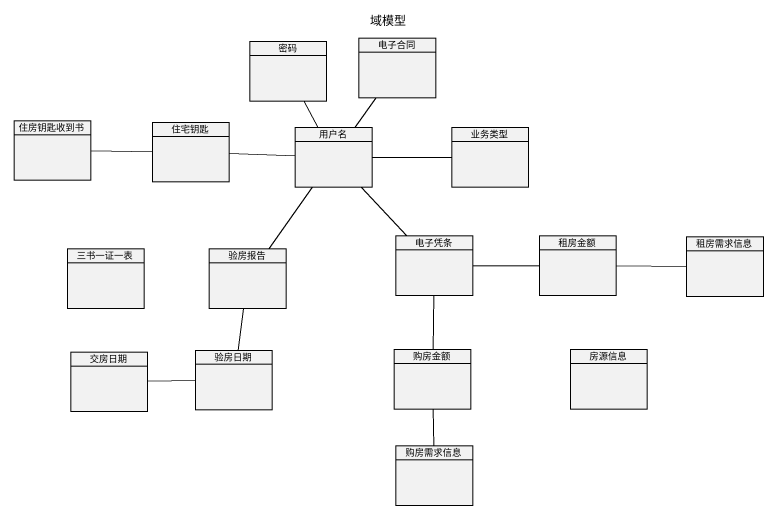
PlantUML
@startuml
title 域模型
hide circle
hide empty members
class 密码
class 电子合同
class 住房钥匙收到书
class 住宅钥匙
class 用户名
class 业务类型
class 三书一证一表
class 验房报告
class 电子凭条
class 租房金额
class 租房需求信息
class 交房日期
class 验房日期
class 购房金额
class 房源信息
class 购房需求信息
电子合同 -- 用户名
住房钥匙收到书 -right- 住宅钥匙
住宅钥匙 -right- 用户名
用户名 -up- 密码
用户名 -right- 业务类型
用户名 -- 电子凭条
验房报告 -up- 用户名
电子凭条 -right- 租房金额
电子凭条 -- 购房金额
租房金额 -right- 租房需求信息
交房日期 -right- 验房日期
验房日期 -up- 验房报告
购房金额 -- 购房需求信息
@enduml
